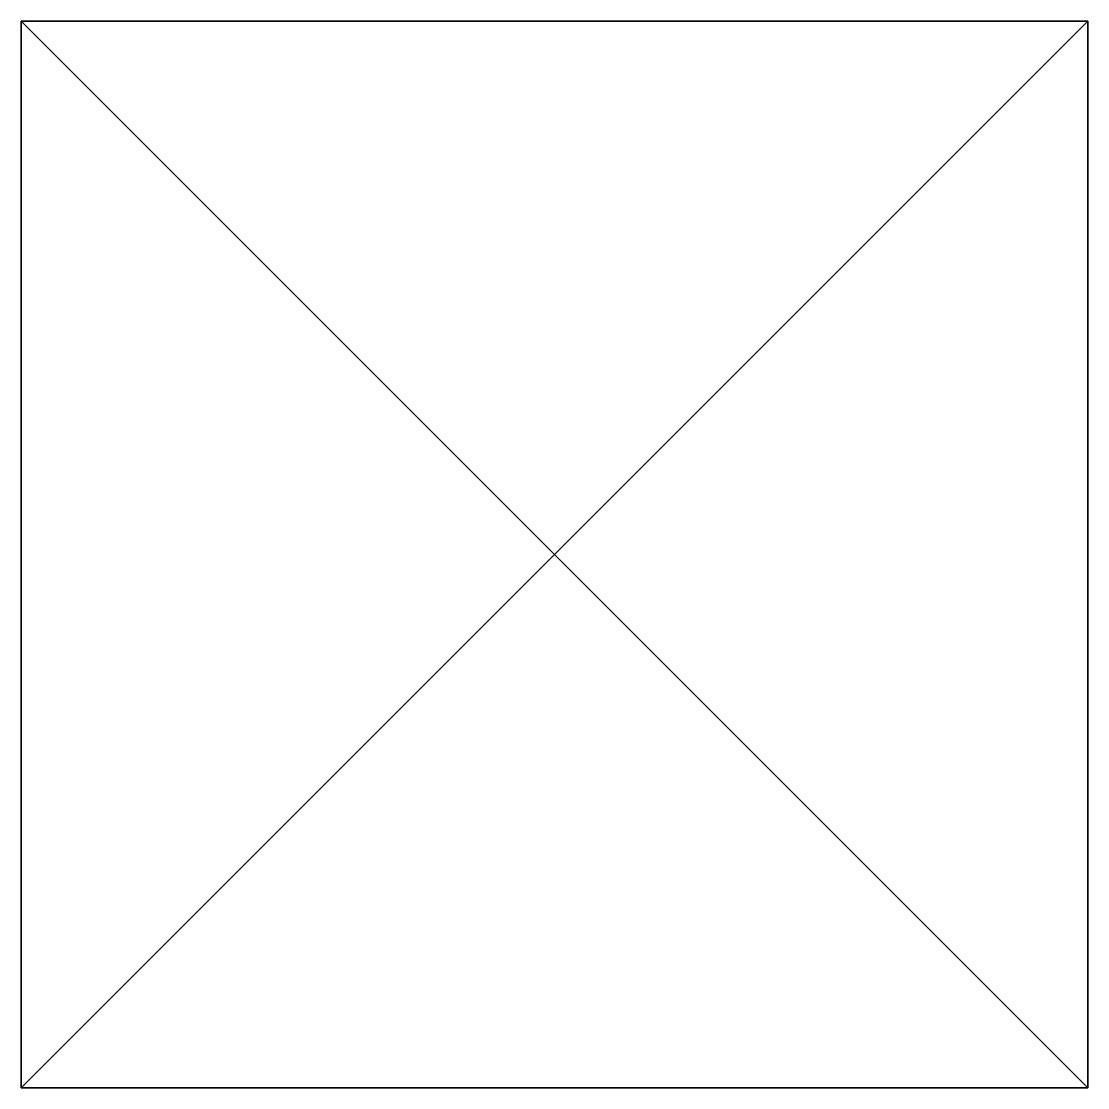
# Model space of a CAD drawing. Extents: x -0.5 to 0.5, y -0.5 to 0.5.
import ezdxf

# ---------------------------------------------------------------- set-up
doc = ezdxf.new("R2010")
doc.units = 0
doc.layers.add('_0', color=7, linetype='Continuous')

msp = doc.modelspace()

# ---------------------------------------------------------------- linework, layer by layer
at = {"layer": '_0'}
for points in [[(-0.5, 0.5, 0.5), (-0.5, 0.5, -0.5), (-0.5, -0.5, 0.5), (-0.5, 0.5, 0.5)], [(-0.5, -0.5, 0.5), (-0.5, 0.5, -0.5), (-0.5, -0.5, -0.5), (-0.5, -0.5, 0.5)], [(0.5, 0.5, 0.5), (-0.5, 0.5, 0.5), (0.5, -0.5, 0.5), (0.5, 0.5, 0.5)], [(0.5, -0.5, 0.5), (-0.5, 0.5, 0.5), (-0.5, -0.5, 0.5), (0.5, -0.5, 0.5)], [(-0.5, 0.5, -0.5), (0.5, 0.5, -0.5), (-0.5, -0.5, -0.5), (-0.5, 0.5, -0.5)], [(-0.5, -0.5, -0.5), (0.5, 0.5, -0.5), (0.5, -0.5, -0.5), (-0.5, -0.5, -0.5)], [(0.5, 0.5, 0.5), (0.5, 0.5, -0.5), (-0.5, 0.5, 0.5), (0.5, 0.5, 0.5)], [(-0.5, 0.5, 0.5), (0.5, 0.5, -0.5), (-0.5, 0.5, -0.5), (-0.5, 0.5, 0.5)], [(0.5, 0.5, -0.5), (0.5, 0.5, 0.5), (0.5, -0.5, -0.5), (0.5, 0.5, -0.5)], [(0.5, -0.5, -0.5), (0.5, 0.5, 0.5), (0.5, -0.5, 0.5), (0.5, -0.5, -0.5)], [(0.5, -0.5, -0.5), (0.5, -0.5, 0.5), (-0.5, -0.5, -0.5), (0.5, -0.5, -0.5)], [(-0.5, -0.5, -0.5), (0.5, -0.5, 0.5), (-0.5, -0.5, 0.5), (-0.5, -0.5, -0.5)]]:
    msp.add_3dface(points, dxfattribs=at)

doc.saveas('drawing.dxf')
